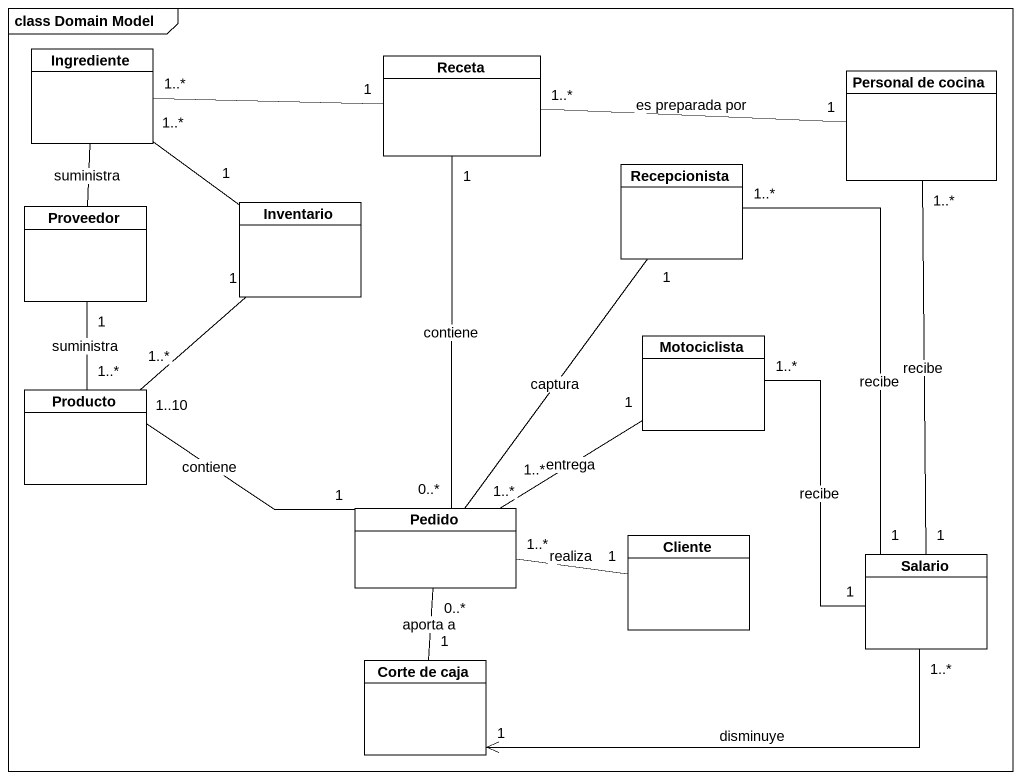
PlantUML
@startuml
mainframe class Domain Model
hide circle
hide empty members
class Ingrediente
class Receta
class "Personal de cocina" as Personal_de_cocina
class Proveedor
class Inventario
class Recepcionista
class Producto
class Motociclista
class Pedido
class Cliente
class Salario
class "Corte de caja" as Corte_de_caja
Ingrediente "1..*" -right- "1" Receta
Ingrediente "1..*" -- "1" Inventario
Personal_de_cocina "1" -left- "1..*" Receta : es preparada por
Personal_de_cocina "1..*" -- "1" Salario : recibe
Proveedor -up- Ingrediente : suministra
Proveedor "1" -- "1..*" Producto : suministra
Recepcionista "1" -- "1..*" Pedido : captura
Recepcionista "1..*" -- "1" Salario : recibe
Producto "1..*" -up- "1" Inventario
Producto "1..10" -right- "1" Pedido : contiene
Motociclista "1" -- "1..*" Pedido : entrega
Motociclista "1..*" -- "1" Salario : recibe
Pedido "0..*" -up- "1" Receta : contiene
Pedido "0..*" -- "1" Corte_de_caja : aporta a
Cliente "1" -left- "1..*" Pedido : realiza
Corte_de_caja "1" <-right- "1..*" Salario : disminuye
@enduml
